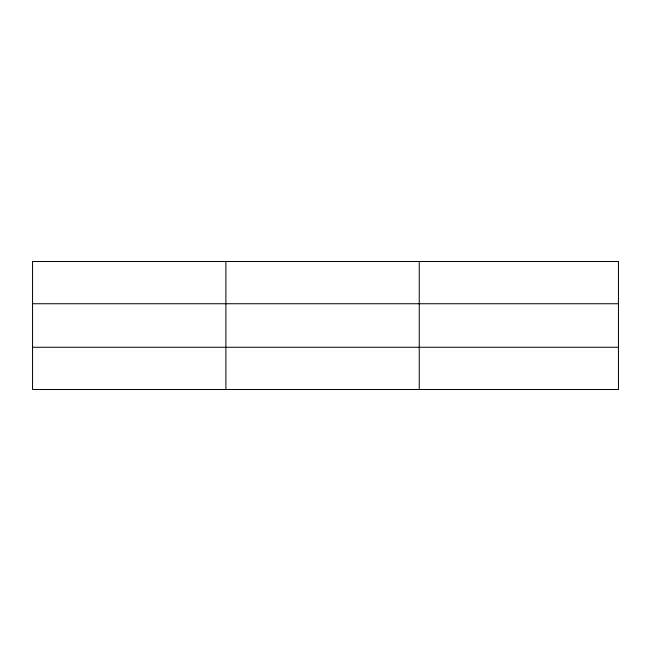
<?xml version="1.0" encoding="UTF-8"?>
<svg xmlns="http://www.w3.org/2000/svg" width="651" height="651" viewBox="0 0 651 651"><rect width="100%" height="100%" fill="white"/><g stroke="black" fill="none" stroke-linecap="round" stroke-linejoin="round"><path stroke-width="0.98" d="M225.897 261.49L225.897 389.51M419.244 261.49L419.244 389.51M32.55 303.74L618.45 303.74M32.55 347.26L618.45 347.26M618.45 378.947L618.45 389.51L32.55 389.51L32.55 261.49L618.45 261.49L618.45 378.947"/></g></svg>
